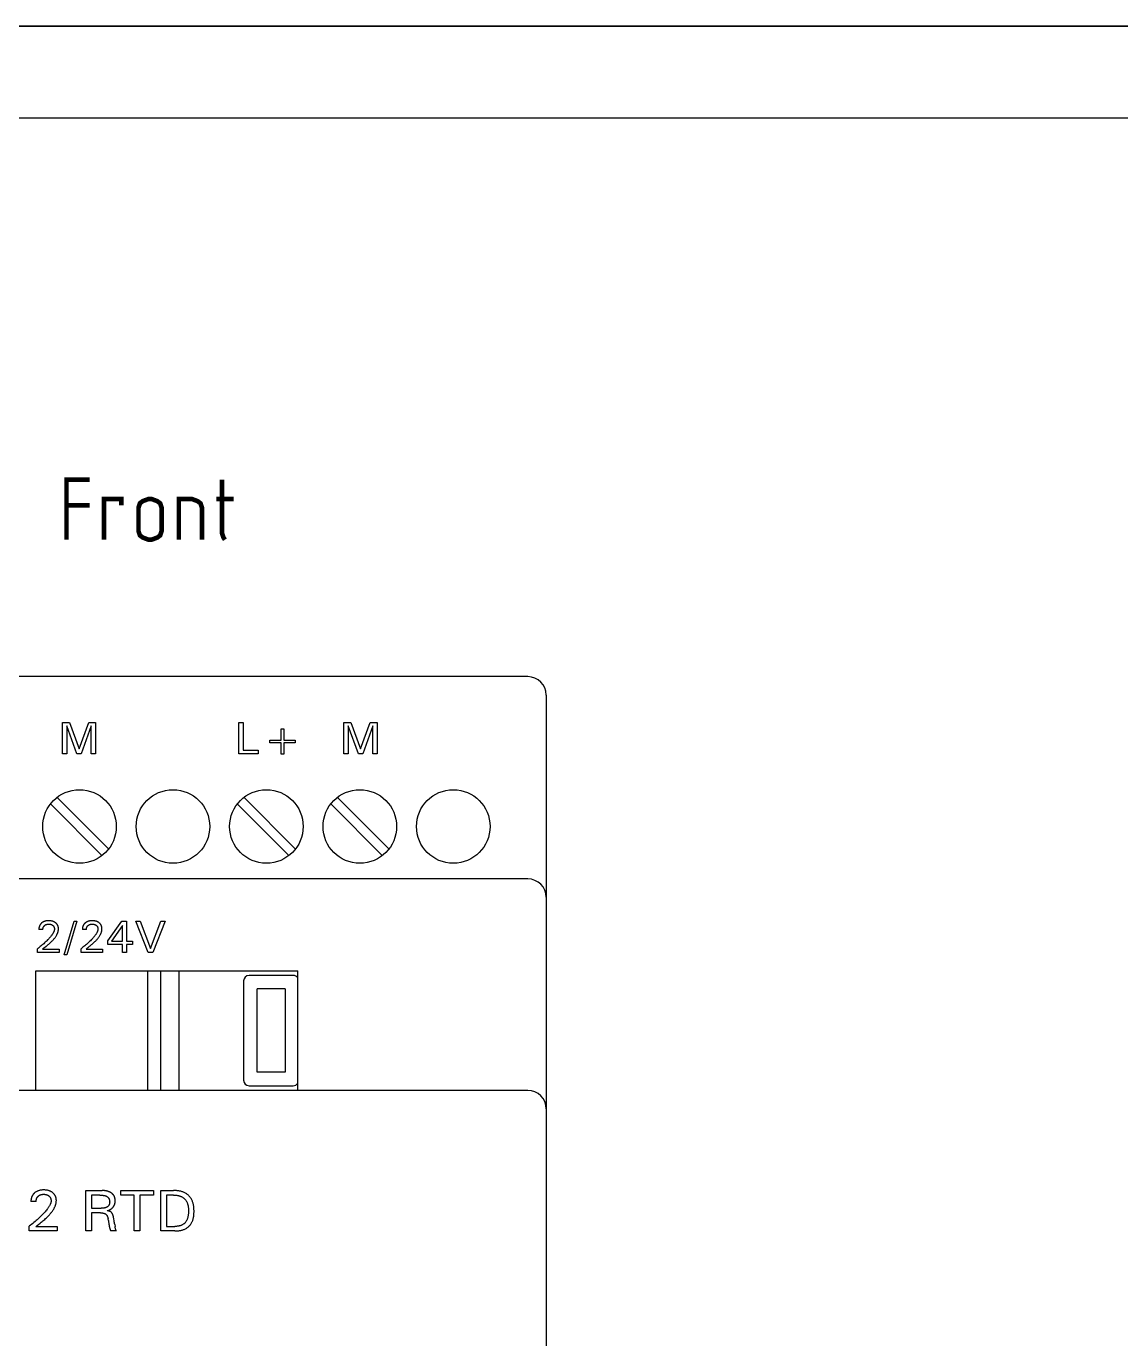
# Model space of a CAD drawing. Extents: x 0 to 420, y 0 to 297.
# Drawn here: x 150.5 to 210, y 225.6 to 297 of the extents above; entities that cross this region are included whole.
import ezdxf

# ---------------------------------------------------------------- set-up
doc = ezdxf.new("R2010")
doc.units = 0
doc.header["$LTSCALE"] = 23.1
doc.layers.get('0').update_dxf_attribs({"linetype": 'CONTINUOUS'})
for name, color, linetype in [('10000_FRONT', 7, 'CONTINUOUS'), ('10300_FRONT_GERMAN_ENGLISH', 7, 'CONTINUOUS'), ('90000_FRAME', 7, 'CONTINUOUS')]:
    doc.layers.add(name, color=color, linetype=linetype)

msp = doc.modelspace()

# ---------------------------------------------------------------- linework, layer by layer
at = {"color": 7, "linetype": 'CONTINUOUS'}
msp.add_line((0, 297), (420, 297), dxfattribs=at)
at = {"layer": '10000_FRONT', "color": 7, "linetype": 'CONTINUOUS'}
for p, q in [((177.762, 261.627), (144.262, 261.627)), ((178.762, 260.627), (178.762, 172.627)), ((152.462, 257.427), (152.462, 259.127)), ((152.462, 259.127), (152.839, 259.127)), ((152.839, 259.127), (153.373, 257.704)), ((153.373, 257.704), (153.89, 259.127)), ((153.89, 259.127), (154.267, 259.127)), ((154.267, 259.127), (154.267, 257.427)), ((162.062, 257.427), (162.062, 259.127)), ((162.062, 259.127), (162.295, 259.127)), ((162.295, 259.127), (162.295, 257.62)), ((167.762, 257.427), (167.762, 259.127)), ((167.762, 259.127), (168.139, 259.127)), ((168.139, 259.127), (168.673, 257.704)), ((168.673, 257.704), (169.19, 259.127)), ((169.19, 259.127), (169.567, 259.127)), ((169.567, 259.127), (169.567, 257.427)), ((152.695, 258.949), (152.695, 257.427)), ((153.255, 257.427), (152.695, 258.949)), ((154.034, 258.951), (153.489, 257.427)), ((154.034, 257.427), (154.034, 258.951)), ((164.356, 258.179), (164.356, 258.797)), ((164.356, 258.797), (164.501, 258.797)), ((164.501, 258.797), (164.501, 258.179)), ((167.995, 258.949), (167.995, 257.427)), ((168.555, 257.427), (167.995, 258.949)), ((169.334, 258.951), (168.789, 257.427)), ((169.334, 257.427), (169.334, 258.951)), ((163.738, 258.034), (163.738, 258.179)), ((163.738, 258.179), (164.356, 258.179)), ((164.356, 258.034), (163.738, 258.034)), ((164.356, 257.416), (164.356, 258.034)), ((164.501, 258.179), (165.119, 258.179)), ((164.501, 258.034), (164.501, 257.416)), ((165.119, 258.034), (164.501, 258.034)), ((165.119, 258.179), (165.119, 258.034)), ((152.695, 257.427), (152.462, 257.427)), ((153.489, 257.427), (153.255, 257.427)), ((154.267, 257.427), (154.034, 257.427)), ((163.097, 257.427), (162.062, 257.427)), ((162.295, 257.62), (163.097, 257.62)), ((163.097, 257.62), (163.097, 257.427)), ((164.501, 257.416), (164.356, 257.416)), ((167.995, 257.427), (167.762, 257.427)), ((168.789, 257.427), (168.555, 257.427)), ((169.567, 257.427), (169.334, 257.427)), ((154.96, 252.263), (152.175, 255.048)), ((165.12, 252.263), (162.335, 255.048)), ((170.2, 252.263), (167.415, 255.048)), ((151.825, 254.691), (154.609, 251.906)), ((161.985, 254.691), (164.769, 251.906)), ((167.065, 254.691), (169.849, 251.906)), ((177.762, 250.627), (144.262, 250.627)), ((151.181, 247.897), (151.18, 247.887)), ((151.18, 247.887), (151.18, 247.877)), ((151.18, 247.877), (151.18, 247.868)), ((151.401, 247.868), (151.18, 247.868)), ((151.182, 247.916), (151.181, 247.906)), ((151.181, 247.906), (151.181, 247.897)), ((151.183, 247.935), (151.182, 247.925)), ((151.182, 247.925), (151.182, 247.916)), ((151.184, 247.945), (151.183, 247.935)), ((151.186, 247.954), (151.184, 247.945)), ((151.187, 247.964), (151.186, 247.954)), ((151.189, 247.973), (151.187, 247.964)), ((151.191, 247.983), (151.189, 247.973)), ((151.193, 247.992), (151.191, 247.983)), ((151.195, 248.002), (151.193, 247.992)), ((151.197, 248.011), (151.195, 248.002)), ((151.2, 248.019), (151.197, 248.011)), ((151.202, 248.028), (151.2, 248.019)), ((151.205, 248.036), (151.202, 248.028)), ((151.208, 248.045), (151.205, 248.036)), ((151.21, 248.053), (151.208, 248.045)), ((151.214, 248.061), (151.21, 248.053)), ((151.217, 248.069), (151.214, 248.061)), ((151.22, 248.077), (151.217, 248.069)), ((151.224, 248.085), (151.22, 248.077)), ((151.228, 248.093), (151.224, 248.085)), ((151.231, 248.101), (151.228, 248.093)), ((151.236, 248.109), (151.231, 248.101)), ((151.24, 248.116), (151.236, 248.109)), ((151.244, 248.124), (151.24, 248.116)), ((151.249, 248.131), (151.244, 248.124)), ((151.253, 248.138), (151.249, 248.131)), ((151.258, 248.145), (151.253, 248.138)), ((151.262, 248.152), (151.258, 248.145)), ((151.267, 248.158), (151.262, 248.152)), ((151.272, 248.165), (151.267, 248.158)), ((151.277, 248.171), (151.272, 248.165)), ((151.282, 248.177), (151.277, 248.171)), ((151.288, 248.184), (151.282, 248.177)), ((151.293, 248.19), (151.288, 248.184)), ((151.299, 248.196), (151.293, 248.19)), ((151.304, 248.202), (151.299, 248.196)), ((151.31, 248.207), (151.304, 248.202)), ((151.316, 248.213), (151.31, 248.207)), ((151.322, 248.219), (151.316, 248.213)), ((151.328, 248.224), (151.322, 248.219)), ((151.334, 248.229), (151.328, 248.224)), ((151.351, 248.243), (151.334, 248.229)), ((151.368, 248.255), (151.351, 248.243)), ((151.385, 248.267), (151.368, 248.255)), ((151.403, 248.278), (151.385, 248.267)), ((151.401, 247.89), (151.402, 247.9)), ((151.401, 247.879), (151.401, 247.89)), ((151.401, 247.868), (151.401, 247.879)), ((151.402, 247.9), (151.403, 247.911)), ((151.422, 248.288), (151.403, 248.278)), ((151.403, 247.911), (151.404, 247.922)), ((151.404, 247.922), (151.406, 247.933)), ((151.406, 247.933), (151.408, 247.944)), ((151.408, 247.944), (151.41, 247.955)), ((151.41, 247.955), (151.412, 247.963)), ((151.412, 247.963), (151.415, 247.972)), ((151.415, 247.972), (151.418, 247.98)), ((151.418, 247.98), (151.42, 247.988)), ((151.42, 247.988), (151.424, 247.996)), ((151.441, 248.298), (151.422, 248.288)), ((151.424, 247.996), (151.427, 248.005)), ((151.427, 248.005), (151.431, 248.013)), ((151.431, 248.013), (151.435, 248.02)), ((151.435, 248.02), (151.439, 248.028)), ((151.439, 248.028), (151.443, 248.035)), ((151.461, 248.307), (151.441, 248.298)), ((151.443, 248.035), (151.448, 248.043)), ((151.448, 248.043), (151.453, 248.05)), ((151.453, 248.05), (151.458, 248.057)), ((151.458, 248.057), (151.463, 248.063)), ((151.482, 248.315), (151.461, 248.307)), ((151.463, 248.063), (151.469, 248.07)), ((151.469, 248.07), (151.475, 248.076)), ((151.475, 248.076), (151.481, 248.082)), ((151.481, 248.082), (151.487, 248.088)), ((151.503, 248.322), (151.482, 248.315)), ((151.487, 248.088), (151.494, 248.095)), ((151.494, 248.095), (151.501, 248.101)), ((151.501, 248.101), (151.509, 248.107)), ((151.524, 248.328), (151.503, 248.322)), ((151.509, 248.107), (151.517, 248.113)), ((151.517, 248.113), (151.525, 248.119)), ((151.546, 248.334), (151.524, 248.328)), ((151.525, 248.119), (151.533, 248.124)), ((151.533, 248.124), (151.542, 248.129)), ((151.542, 248.129), (151.55, 248.133)), ((151.567, 248.339), (151.546, 248.334)), ((151.55, 248.133), (151.559, 248.138)), ((151.559, 248.138), (151.569, 248.142)), ((151.592, 248.343), (151.567, 248.339)), ((151.569, 248.142), (151.578, 248.146)), ((151.578, 248.146), (151.587, 248.149)), ((151.587, 248.149), (151.597, 248.152)), ((151.616, 248.346), (151.592, 248.343)), ((151.597, 248.152), (151.607, 248.155)), ((151.607, 248.155), (151.616, 248.158)), ((151.64, 248.349), (151.616, 248.346)), ((151.616, 248.158), (151.626, 248.16)), ((151.626, 248.16), (151.637, 248.162)), ((151.637, 248.162), (151.648, 248.164)), ((151.665, 248.351), (151.64, 248.349)), ((151.648, 248.164), (151.659, 248.166)), ((151.659, 248.166), (151.67, 248.167)), ((151.689, 248.352), (151.665, 248.351)), ((151.67, 248.167), (151.681, 248.168)), ((151.681, 248.168), (151.692, 248.169)), ((151.714, 248.352), (151.689, 248.352)), ((151.692, 248.169), (151.703, 248.169)), ((151.703, 248.169), (151.714, 248.169)), ((151.738, 248.352), (151.714, 248.352)), ((151.714, 248.169), (151.726, 248.169)), ((151.726, 248.169), (151.739, 248.169)), ((151.762, 248.351), (151.738, 248.352)), ((151.739, 248.169), (151.751, 248.168)), ((151.751, 248.168), (151.763, 248.167)), ((151.786, 248.349), (151.762, 248.351)), ((151.763, 248.167), (151.775, 248.165)), ((151.775, 248.165), (151.787, 248.164)), ((151.81, 248.347), (151.786, 248.349)), ((151.787, 248.164), (151.8, 248.162)), ((151.8, 248.162), (151.809, 248.16)), ((151.809, 248.16), (151.819, 248.157)), ((151.833, 248.344), (151.81, 248.347)), ((151.819, 248.157), (151.828, 248.155)), ((151.828, 248.155), (151.837, 248.152)), ((151.857, 248.34), (151.833, 248.344)), ((151.837, 248.152), (151.846, 248.149)), ((151.846, 248.149), (151.856, 248.146)), ((151.856, 248.146), (151.865, 248.142)), ((151.878, 248.336), (151.857, 248.34)), ((151.865, 248.142), (151.873, 248.139)), ((151.873, 248.139), (151.882, 248.135)), ((151.899, 248.331), (151.878, 248.336)), ((151.882, 248.135), (151.89, 248.131)), ((151.89, 248.131), (151.898, 248.126)), ((151.898, 248.126), (151.906, 248.122)), ((151.92, 248.326), (151.899, 248.331)), ((151.906, 248.122), (151.913, 248.117)), ((151.913, 248.117), (151.921, 248.112)), ((151.941, 248.319), (151.92, 248.326)), ((151.921, 248.112), (151.928, 248.106)), ((151.928, 248.106), (151.936, 248.1)), ((151.936, 248.1), (151.942, 248.095)), ((151.961, 248.312), (151.941, 248.319)), ((151.942, 248.095), (151.948, 248.089)), ((151.948, 248.089), (151.954, 248.084)), ((151.954, 248.084), (151.96, 248.078)), ((151.96, 248.078), (151.966, 248.071)), ((151.981, 248.304), (151.961, 248.312)), ((151.975, 247.711), (151.963, 247.688)), ((151.966, 248.071), (151.972, 248.065)), ((151.972, 248.065), (151.977, 248.058)), ((151.986, 247.734), (151.975, 247.711)), ((151.977, 248.058), (151.982, 248.052)), ((152, 248.296), (151.981, 248.304)), ((151.982, 248.052), (151.986, 248.045)), ((151.986, 248.045), (151.991, 248.037)), ((151.993, 247.749), (151.986, 247.734)), ((151.991, 248.037), (151.995, 248.03)), ((151.999, 247.765), (151.993, 247.749)), ((151.995, 248.03), (151.999, 248.023)), ((151.999, 248.023), (152.003, 248.015)), ((152.005, 247.78), (151.999, 247.765)), ((152.018, 248.287), (152, 248.296)), ((152.003, 248.015), (152.006, 248.007)), ((152.01, 247.796), (152.005, 247.78)), ((152.006, 248.007), (152.009, 247.999)), ((152.009, 247.999), (152.012, 247.991)), ((152.015, 247.812), (152.01, 247.796)), ((152.012, 247.991), (152.015, 247.983)), ((152.015, 247.983), (152.017, 247.975)), ((152.019, 247.827), (152.015, 247.812)), ((152.017, 247.975), (152.019, 247.966)), ((152.035, 248.277), (152.018, 248.287)), ((152.019, 247.966), (152.021, 247.957)), ((152.022, 247.843), (152.019, 247.827)), ((152.021, 247.957), (152.023, 247.948)), ((152.025, 247.86), (152.022, 247.843)), ((152.023, 247.948), (152.025, 247.939)), ((152.025, 247.939), (152.026, 247.929)), ((152.026, 247.876), (152.025, 247.86)), ((152.026, 247.929), (152.026, 247.92)), ((152.026, 247.92), (152.027, 247.911)), ((152.027, 247.892), (152.026, 247.876)), ((152.027, 247.911), (152.027, 247.901)), ((152.027, 247.901), (152.027, 247.892)), ((152.053, 248.267), (152.035, 248.277)), ((152.07, 248.256), (152.053, 248.267)), ((152.086, 248.244), (152.07, 248.256)), ((152.101, 248.232), (152.086, 248.244)), ((152.115, 248.221), (152.101, 248.232)), ((152.128, 248.208), (152.115, 248.221)), ((152.141, 248.195), (152.128, 248.208)), ((152.153, 248.181), (152.141, 248.195)), ((152.165, 248.167), (152.153, 248.181)), ((152.176, 248.152), (152.165, 248.167)), ((152.186, 248.137), (152.176, 248.152)), ((152.195, 248.122), (152.186, 248.137)), ((152.203, 248.106), (152.195, 248.122)), ((152.201, 247.681), (152.209, 247.702)), ((152.211, 248.089), (152.203, 248.106)), ((152.209, 247.702), (152.216, 247.724)), ((152.218, 248.073), (152.211, 248.089)), ((152.216, 247.724), (152.223, 247.746)), ((152.224, 248.055), (152.218, 248.073)), ((152.223, 247.746), (152.229, 247.768)), ((152.23, 248.038), (152.224, 248.055)), ((152.229, 247.768), (152.234, 247.79)), ((152.235, 248.019), (152.23, 248.038)), ((152.234, 247.79), (152.239, 247.812)), ((152.239, 248), (152.235, 248.019)), ((152.242, 247.98), (152.239, 248)), ((152.239, 247.812), (152.242, 247.834)), ((152.245, 247.961), (152.242, 247.98)), ((152.242, 247.834), (152.245, 247.857)), ((152.247, 247.941), (152.245, 247.961)), ((152.245, 247.857), (152.247, 247.879)), ((152.248, 247.921), (152.247, 247.941)), ((152.247, 247.879), (152.248, 247.902)), ((152.248, 247.902), (152.248, 247.921)), ((152.565, 246.499), (153.105, 248.327)), ((153.243, 248.327), (152.702, 246.499)), ((153.105, 248.327), (153.243, 248.327)), ((153.547, 247.887), (153.546, 247.877)), ((153.546, 247.877), (153.546, 247.868)), ((153.767, 247.868), (153.546, 247.868)), ((153.548, 247.916), (153.547, 247.906)), ((153.547, 247.906), (153.547, 247.897)), ((153.547, 247.897), (153.547, 247.887)), ((153.549, 247.925), (153.548, 247.916)), ((153.55, 247.935), (153.549, 247.925)), ((153.551, 247.945), (153.55, 247.935)), ((153.552, 247.954), (153.551, 247.945)), ((153.554, 247.964), (153.552, 247.954)), ((153.555, 247.973), (153.554, 247.964)), ((153.557, 247.983), (153.555, 247.973)), ((153.559, 247.992), (153.557, 247.983)), ((153.561, 248.002), (153.559, 247.992)), ((153.564, 248.011), (153.561, 248.002)), ((153.566, 248.019), (153.564, 248.011)), ((153.568, 248.028), (153.566, 248.019)), ((153.571, 248.036), (153.568, 248.028)), ((153.574, 248.045), (153.571, 248.036)), ((153.577, 248.053), (153.574, 248.045)), ((153.58, 248.061), (153.577, 248.053)), ((153.583, 248.069), (153.58, 248.061)), ((153.587, 248.077), (153.583, 248.069)), ((153.59, 248.085), (153.587, 248.077)), ((153.594, 248.093), (153.59, 248.085)), ((153.598, 248.101), (153.594, 248.093)), ((153.602, 248.109), (153.598, 248.101)), ((153.606, 248.116), (153.602, 248.109)), ((153.61, 248.124), (153.606, 248.116)), ((153.615, 248.131), (153.61, 248.124)), ((153.619, 248.138), (153.615, 248.131)), ((153.624, 248.145), (153.619, 248.138)), ((153.629, 248.152), (153.624, 248.145)), ((153.633, 248.158), (153.629, 248.152)), ((153.638, 248.165), (153.633, 248.158)), ((153.643, 248.171), (153.638, 248.165)), ((153.649, 248.177), (153.643, 248.171)), ((153.654, 248.184), (153.649, 248.177)), ((153.659, 248.19), (153.654, 248.184)), ((153.665, 248.196), (153.659, 248.19)), ((153.671, 248.202), (153.665, 248.196)), ((153.677, 248.207), (153.671, 248.202)), ((153.682, 248.213), (153.677, 248.207)), ((153.688, 248.219), (153.682, 248.213)), ((153.694, 248.224), (153.688, 248.219)), ((153.701, 248.229), (153.694, 248.224)), ((153.717, 248.243), (153.701, 248.229)), ((153.734, 248.255), (153.717, 248.243)), ((153.752, 248.267), (153.734, 248.255)), ((153.77, 248.278), (153.752, 248.267)), ((153.767, 247.89), (153.768, 247.9)), ((153.767, 247.879), (153.767, 247.89)), ((153.767, 247.868), (153.767, 247.879)), ((153.768, 247.9), (153.769, 247.911)), ((153.769, 247.911), (153.77, 247.922)), ((153.788, 248.288), (153.77, 248.278)), ((153.77, 247.922), (153.772, 247.933)), ((153.772, 247.933), (153.774, 247.944)), ((153.774, 247.944), (153.777, 247.955)), ((153.777, 247.955), (153.779, 247.963)), ((153.779, 247.963), (153.781, 247.972)), ((153.781, 247.972), (153.784, 247.98)), ((153.784, 247.98), (153.787, 247.988)), ((153.787, 247.988), (153.79, 247.996)), ((153.807, 248.298), (153.788, 248.288)), ((153.79, 247.996), (153.793, 248.005)), ((153.793, 248.005), (153.797, 248.013)), ((153.797, 248.013), (153.801, 248.02)), ((153.801, 248.02), (153.805, 248.028)), ((153.805, 248.028), (153.81, 248.035)), ((153.827, 248.307), (153.807, 248.298)), ((153.81, 248.035), (153.814, 248.043)), ((153.814, 248.043), (153.819, 248.05)), ((153.819, 248.05), (153.824, 248.057)), ((153.824, 248.057), (153.83, 248.063)), ((153.848, 248.315), (153.827, 248.307)), ((153.83, 248.063), (153.835, 248.07)), ((153.835, 248.07), (153.841, 248.076)), ((153.841, 248.076), (153.847, 248.082)), ((153.847, 248.082), (153.853, 248.088)), ((153.869, 248.322), (153.848, 248.315)), ((153.853, 248.088), (153.86, 248.095)), ((153.86, 248.095), (153.868, 248.101)), ((153.868, 248.101), (153.875, 248.107)), ((153.89, 248.328), (153.869, 248.322)), ((153.875, 248.107), (153.883, 248.113)), ((153.883, 248.113), (153.891, 248.119)), ((153.912, 248.334), (153.89, 248.328)), ((153.891, 248.119), (153.9, 248.124)), ((153.9, 248.124), (153.908, 248.129)), ((153.908, 248.129), (153.917, 248.133)), ((153.934, 248.339), (153.912, 248.334)), ((153.917, 248.133), (153.926, 248.138)), ((153.926, 248.138), (153.935, 248.142)), ((153.958, 248.343), (153.934, 248.339)), ((153.935, 248.142), (153.944, 248.146)), ((153.944, 248.146), (153.954, 248.149)), ((153.954, 248.149), (153.963, 248.152)), ((153.982, 248.346), (153.958, 248.343)), ((153.963, 248.152), (153.973, 248.155)), ((153.973, 248.155), (153.983, 248.158)), ((154.007, 248.349), (153.982, 248.346)), ((153.983, 248.158), (153.992, 248.16)), ((153.992, 248.16), (154.003, 248.162)), ((154.003, 248.162), (154.014, 248.164)), ((154.031, 248.351), (154.007, 248.349)), ((154.014, 248.164), (154.025, 248.166)), ((154.025, 248.166), (154.036, 248.167)), ((154.056, 248.352), (154.031, 248.351)), ((154.036, 248.167), (154.047, 248.168)), ((154.047, 248.168), (154.058, 248.169)), ((154.08, 248.352), (154.056, 248.352)), ((154.058, 248.169), (154.069, 248.169)), ((154.069, 248.169), (154.08, 248.169)), ((154.104, 248.352), (154.08, 248.352)), ((154.08, 248.169), (154.093, 248.169)), ((154.093, 248.169), (154.105, 248.169)), ((154.128, 248.351), (154.104, 248.352)), ((154.105, 248.169), (154.117, 248.168)), ((154.117, 248.168), (154.129, 248.167)), ((154.152, 248.349), (154.128, 248.351)), ((154.129, 248.167), (154.142, 248.165)), ((154.142, 248.165), (154.154, 248.164)), ((154.176, 248.347), (154.152, 248.349)), ((154.154, 248.164), (154.166, 248.162)), ((154.166, 248.162), (154.175, 248.16)), ((154.175, 248.16), (154.185, 248.157)), ((154.2, 248.344), (154.176, 248.347)), ((154.185, 248.157), (154.194, 248.155)), ((154.194, 248.155), (154.203, 248.152)), ((154.223, 248.34), (154.2, 248.344)), ((154.203, 248.152), (154.213, 248.149)), ((154.213, 248.149), (154.222, 248.146)), ((154.222, 248.146), (154.231, 248.142)), ((154.244, 248.336), (154.223, 248.34)), ((154.231, 248.142), (154.24, 248.139)), ((154.24, 248.139), (154.248, 248.135)), ((154.266, 248.331), (154.244, 248.336)), ((154.248, 248.135), (154.256, 248.131)), ((154.256, 248.131), (154.264, 248.126)), ((154.264, 248.126), (154.272, 248.122)), ((154.286, 248.326), (154.266, 248.331)), ((154.272, 248.122), (154.28, 248.117)), ((154.28, 248.117), (154.287, 248.112)), ((154.307, 248.319), (154.286, 248.326)), ((154.287, 248.112), (154.295, 248.106)), ((154.295, 248.106), (154.302, 248.1)), ((154.302, 248.1), (154.308, 248.095)), ((154.327, 248.312), (154.307, 248.319)), ((154.308, 248.095), (154.315, 248.089)), ((154.315, 248.089), (154.321, 248.084)), ((154.321, 248.084), (154.327, 248.078)), ((154.347, 248.304), (154.327, 248.312)), ((154.327, 248.078), (154.332, 248.071)), ((154.341, 247.711), (154.329, 247.688)), ((154.332, 248.071), (154.338, 248.065)), ((154.338, 248.065), (154.343, 248.058)), ((154.352, 247.734), (154.341, 247.711)), ((154.343, 248.058), (154.348, 248.052)), ((154.366, 248.296), (154.347, 248.304)), ((154.348, 248.052), (154.353, 248.045)), ((154.359, 247.749), (154.352, 247.734)), ((154.353, 248.045), (154.357, 248.037)), ((154.357, 248.037), (154.361, 248.03)), ((154.365, 247.765), (154.359, 247.749)), ((154.361, 248.03), (154.365, 248.023)), ((154.365, 248.023), (154.369, 248.015)), ((154.371, 247.78), (154.365, 247.765)), ((154.384, 248.287), (154.366, 248.296)), ((154.369, 248.015), (154.372, 248.007)), ((154.376, 247.796), (154.371, 247.78)), ((154.372, 248.007), (154.375, 247.999)), ((154.375, 247.999), (154.378, 247.991)), ((154.381, 247.812), (154.376, 247.796)), ((154.378, 247.991), (154.381, 247.983)), ((154.381, 247.983), (154.383, 247.975)), ((154.385, 247.827), (154.381, 247.812)), ((154.383, 247.975), (154.386, 247.966)), ((154.402, 248.277), (154.384, 248.287)), ((154.388, 247.843), (154.385, 247.827)), ((154.386, 247.966), (154.388, 247.957)), ((154.388, 247.957), (154.389, 247.948)), ((154.391, 247.86), (154.388, 247.843)), ((154.389, 247.948), (154.391, 247.939)), ((154.391, 247.939), (154.392, 247.929)), ((154.393, 247.876), (154.391, 247.86)), ((154.392, 247.929), (154.393, 247.92)), ((154.393, 247.92), (154.393, 247.911)), ((154.393, 247.911), (154.394, 247.901)), ((154.394, 247.901), (154.393, 247.892)), ((154.393, 247.892), (154.393, 247.876)), ((154.419, 248.267), (154.402, 248.277)), ((154.436, 248.256), (154.419, 248.267)), ((154.452, 248.244), (154.436, 248.256)), ((154.467, 248.232), (154.452, 248.244)), ((154.481, 248.221), (154.467, 248.232)), ((154.494, 248.208), (154.481, 248.221)), ((154.507, 248.195), (154.494, 248.208)), ((154.52, 248.181), (154.507, 248.195)), ((154.531, 248.167), (154.52, 248.181)), ((154.542, 248.152), (154.531, 248.167)), ((154.552, 248.137), (154.542, 248.152)), ((154.561, 248.122), (154.552, 248.137)), ((154.57, 248.106), (154.561, 248.122)), ((154.567, 247.681), (154.575, 247.702)), ((154.577, 248.089), (154.57, 248.106)), ((154.575, 247.702), (154.582, 247.724)), ((154.584, 248.073), (154.577, 248.089)), ((154.582, 247.724), (154.589, 247.746)), ((154.591, 248.055), (154.584, 248.073)), ((154.589, 247.746), (154.595, 247.768)), ((154.596, 248.038), (154.591, 248.055)), ((154.595, 247.768), (154.6, 247.79)), ((154.601, 248.019), (154.596, 248.038)), ((154.6, 247.79), (154.605, 247.812)), ((154.605, 248), (154.601, 248.019)), ((154.609, 247.98), (154.605, 248)), ((154.605, 247.812), (154.609, 247.834)), ((154.611, 247.961), (154.609, 247.98)), ((154.609, 247.834), (154.611, 247.857)), ((154.613, 247.941), (154.611, 247.961)), ((154.611, 247.857), (154.613, 247.879)), ((154.614, 247.921), (154.613, 247.941)), ((154.613, 247.879), (154.614, 247.902)), ((154.614, 247.902), (154.614, 247.921)), ((154.936, 247.257), (155.685, 248.327)), ((155.726, 248.085), (155.134, 247.238)), ((155.685, 248.327), (155.954, 248.327)), ((155.726, 247.238), (155.726, 248.085)), ((155.954, 248.327), (155.954, 247.238)), ((157.121, 246.627), (156.446, 248.327)), ((156.446, 248.327), (156.698, 248.327)), ((156.698, 248.327), (157.255, 246.85)), ((157.255, 246.85), (157.804, 248.327)), ((158.056, 248.327), (157.381, 246.627)), ((157.804, 248.327), (158.056, 248.327)), ((151.352, 247.024), (151.305, 246.985)), ((151.397, 247.063), (151.352, 247.024)), ((151.443, 247.103), (151.397, 247.063)), ((151.487, 247.144), (151.443, 247.103)), ((151.53, 247.184), (151.487, 247.144)), ((151.573, 247.224), (151.53, 247.184)), ((151.572, 246.962), (151.609, 246.992)), ((151.615, 247.265), (151.573, 247.224)), ((151.609, 246.992), (151.646, 247.023)), ((151.656, 247.306), (151.615, 247.265)), ((151.646, 247.023), (151.684, 247.054)), ((151.687, 247.338), (151.656, 247.306)), ((151.684, 247.054), (151.721, 247.085)), ((151.718, 247.371), (151.687, 247.338)), ((151.748, 247.403), (151.718, 247.371)), ((151.721, 247.085), (151.758, 247.116)), ((151.777, 247.437), (151.748, 247.403)), ((151.758, 247.116), (151.794, 247.148)), ((151.806, 247.47), (151.777, 247.437)), ((151.794, 247.148), (151.83, 247.181)), ((151.835, 247.504), (151.806, 247.47)), ((151.83, 247.181), (151.865, 247.214)), ((151.862, 247.539), (151.835, 247.504)), ((151.878, 247.56), (151.862, 247.539)), ((151.865, 247.214), (151.889, 247.237)), ((151.893, 247.58), (151.878, 247.56)), ((151.889, 247.237), (151.913, 247.261)), ((151.908, 247.601), (151.893, 247.58)), ((151.923, 247.622), (151.908, 247.601)), ((151.913, 247.261), (151.936, 247.285)), ((151.937, 247.644), (151.923, 247.622)), ((151.936, 247.285), (151.958, 247.309)), ((151.95, 247.666), (151.937, 247.644)), ((151.963, 247.688), (151.95, 247.666)), ((151.958, 247.309), (151.98, 247.334)), ((151.98, 247.334), (152.002, 247.359)), ((152.002, 247.359), (152.023, 247.384)), ((152.023, 247.384), (152.043, 247.41)), ((152.043, 247.41), (152.063, 247.437)), ((152.063, 247.437), (152.082, 247.464)), ((152.082, 247.464), (152.101, 247.491)), ((152.101, 247.491), (152.119, 247.519)), ((152.119, 247.519), (152.136, 247.548)), ((152.136, 247.548), (152.152, 247.577)), ((152.152, 247.577), (152.163, 247.597)), ((152.163, 247.597), (152.173, 247.618)), ((152.173, 247.618), (152.183, 247.639)), ((152.183, 247.639), (152.192, 247.66)), ((152.192, 247.66), (152.201, 247.681)), ((153.718, 247.024), (153.672, 246.985)), ((153.764, 247.063), (153.718, 247.024)), ((153.809, 247.103), (153.764, 247.063)), ((153.854, 247.144), (153.809, 247.103)), ((153.897, 247.184), (153.854, 247.144)), ((153.939, 247.224), (153.897, 247.184)), ((153.938, 246.962), (153.975, 246.992)), ((153.981, 247.265), (153.939, 247.224)), ((153.975, 246.992), (154.013, 247.023)), ((154.022, 247.306), (153.981, 247.265)), ((154.013, 247.023), (154.05, 247.054)), ((154.053, 247.338), (154.022, 247.306)), ((154.05, 247.054), (154.087, 247.085)), ((154.084, 247.371), (154.053, 247.338)), ((154.114, 247.403), (154.084, 247.371)), ((154.087, 247.085), (154.124, 247.116)), ((154.144, 247.437), (154.114, 247.403)), ((154.124, 247.116), (154.16, 247.148)), ((154.172, 247.47), (154.144, 247.437)), ((154.16, 247.148), (154.196, 247.181)), ((154.201, 247.504), (154.172, 247.47)), ((154.196, 247.181), (154.232, 247.214)), ((154.229, 247.539), (154.201, 247.504)), ((154.244, 247.56), (154.229, 247.539)), ((154.232, 247.214), (154.255, 247.237)), ((154.259, 247.58), (154.244, 247.56)), ((154.255, 247.237), (154.279, 247.261)), ((154.274, 247.601), (154.259, 247.58)), ((154.289, 247.622), (154.274, 247.601)), ((154.279, 247.261), (154.302, 247.285)), ((154.303, 247.644), (154.289, 247.622)), ((154.302, 247.285), (154.324, 247.309)), ((154.316, 247.666), (154.303, 247.644)), ((154.329, 247.688), (154.316, 247.666)), ((154.324, 247.309), (154.347, 247.334)), ((154.347, 247.334), (154.368, 247.359)), ((154.368, 247.359), (154.389, 247.384)), ((154.389, 247.384), (154.41, 247.41)), ((154.41, 247.41), (154.43, 247.437)), ((154.43, 247.437), (154.449, 247.464)), ((154.449, 247.464), (154.467, 247.491)), ((154.467, 247.491), (154.485, 247.519)), ((154.485, 247.519), (154.502, 247.548)), ((154.502, 247.548), (154.518, 247.577)), ((154.518, 247.577), (154.529, 247.597)), ((154.529, 247.597), (154.539, 247.618)), ((154.539, 247.618), (154.549, 247.639)), ((154.549, 247.639), (154.558, 247.66)), ((154.558, 247.66), (154.567, 247.681)), ((154.936, 247.052), (154.936, 247.257)), ((155.726, 247.052), (154.936, 247.052)), ((155.134, 247.238), (155.726, 247.238)), ((155.726, 246.627), (155.726, 247.052)), ((155.954, 247.238), (156.275, 247.238)), ((155.954, 247.052), (155.954, 246.627)), ((156.275, 247.052), (155.954, 247.052)), ((156.275, 247.238), (156.275, 247.052)), ((151.16, 246.868), (151.11, 246.831)), ((151.11, 246.627), (151.11, 246.831)), ((152.283, 246.627), (151.11, 246.627)), ((151.209, 246.907), (151.16, 246.868)), ((151.257, 246.946), (151.209, 246.907)), ((151.305, 246.985), (151.257, 246.946)), ((151.387, 246.813), (151.423, 246.842)), ((151.387, 246.813), (152.283, 246.813)), ((151.423, 246.842), (151.46, 246.872)), ((151.46, 246.872), (151.497, 246.902)), ((151.497, 246.902), (151.572, 246.962)), ((152.283, 246.813), (152.283, 246.627)), ((152.702, 246.499), (152.565, 246.499)), ((153.526, 246.868), (153.477, 246.831)), ((153.477, 246.627), (153.477, 246.831)), ((154.649, 246.627), (153.477, 246.627)), ((153.575, 246.907), (153.526, 246.868)), ((153.624, 246.946), (153.575, 246.907)), ((153.672, 246.985), (153.624, 246.946)), ((153.754, 246.813), (153.79, 246.842)), ((153.754, 246.813), (154.649, 246.813)), ((153.79, 246.842), (153.826, 246.872)), ((153.826, 246.872), (153.863, 246.902)), ((153.863, 246.902), (153.938, 246.962)), ((154.649, 246.813), (154.649, 246.627)), ((155.954, 246.627), (155.726, 246.627)), ((157.381, 246.627), (157.121, 246.627)), ((151.012, 239.127), (151.012, 245.627)), ((151.012, 245.627), (165.262, 245.627)), ((157.112, 239.127), (157.112, 245.627)), ((157.812, 239.127), (157.812, 245.627)), ((158.812, 239.127), (158.812, 245.627)), ((165.262, 239.127), (165.262, 245.627)), ((162.312, 245.077), (162.312, 239.677)), ((165.012, 245.377), (162.612, 245.377)), ((163.049, 240.114), (163.049, 244.64)), ((164.575, 244.64), (163.049, 244.64)), ((164.575, 244.64), (164.575, 240.114)), ((164.575, 240.114), (163.049, 240.114)), ((162.612, 239.377), (165.012, 239.377)), ((177.762, 239.127), (144.262, 239.127)), ((150.845, 233.433), (150.839, 233.424)), ((150.851, 233.441), (150.845, 233.433)), ((150.857, 233.45), (150.851, 233.441)), ((150.863, 233.459), (150.857, 233.45)), ((150.869, 233.467), (150.863, 233.459)), ((150.876, 233.475), (150.869, 233.467)), ((150.883, 233.483), (150.876, 233.475)), ((150.89, 233.491), (150.883, 233.483)), ((150.897, 233.499), (150.89, 233.491)), ((150.904, 233.507), (150.897, 233.499)), ((150.911, 233.515), (150.904, 233.507)), ((150.919, 233.522), (150.911, 233.515)), ((150.926, 233.53), (150.919, 233.522)), ((150.934, 233.537), (150.926, 233.53)), ((150.942, 233.544), (150.934, 233.537)), ((150.95, 233.551), (150.942, 233.544)), ((150.971, 233.568), (150.95, 233.551)), ((150.993, 233.584), (150.971, 233.568)), ((151.016, 233.599), (150.993, 233.584)), ((151.039, 233.614), (151.016, 233.599)), ((151.063, 233.627), (151.039, 233.614)), ((151.088, 233.639), (151.063, 233.627)), ((151.114, 233.651), (151.088, 233.639)), ((151.141, 233.661), (151.114, 233.651)), ((151.168, 233.67), (151.141, 233.661)), ((151.196, 233.679), (151.168, 233.67)), ((151.223, 233.686), (151.196, 233.679)), ((151.218, 233.42), (151.229, 233.426)), ((151.251, 233.692), (151.223, 233.686)), ((151.229, 233.426), (151.241, 233.432)), ((151.241, 233.432), (151.253, 233.437)), ((151.283, 233.698), (151.251, 233.692)), ((151.253, 233.437), (151.265, 233.442)), ((151.265, 233.442), (151.277, 233.447)), ((151.277, 233.447), (151.29, 233.451)), ((151.314, 233.702), (151.283, 233.698)), ((151.29, 233.451), (151.302, 233.455)), ((151.302, 233.455), (151.315, 233.458)), ((151.346, 233.706), (151.314, 233.702)), ((151.315, 233.458), (151.327, 233.461)), ((151.327, 233.461), (151.341, 233.464)), ((151.341, 233.464), (151.356, 233.466)), ((151.378, 233.708), (151.346, 233.706)), ((151.356, 233.466), (151.37, 233.468)), ((151.37, 233.468), (151.384, 233.47)), ((151.409, 233.709), (151.378, 233.708)), ((151.384, 233.47), (151.398, 233.471)), ((151.398, 233.471), (151.412, 233.472)), ((151.441, 233.71), (151.409, 233.709)), ((151.412, 233.472), (151.427, 233.473)), ((151.427, 233.473), (151.441, 233.473)), ((151.472, 233.709), (151.441, 233.71)), ((151.441, 233.473), (151.457, 233.473)), ((151.457, 233.473), (151.473, 233.472)), ((151.503, 233.708), (151.472, 233.709)), ((151.473, 233.472), (151.489, 233.471)), ((151.489, 233.471), (151.505, 233.47)), ((151.534, 233.706), (151.503, 233.708)), ((151.505, 233.47), (151.521, 233.468)), ((151.521, 233.468), (151.536, 233.466)), ((151.565, 233.703), (151.534, 233.706)), ((151.536, 233.466), (151.552, 233.463)), ((151.552, 233.463), (151.564, 233.46)), ((151.564, 233.46), (151.577, 233.457)), ((151.596, 233.699), (151.565, 233.703)), ((151.577, 233.457), (151.589, 233.454)), ((151.589, 233.454), (151.601, 233.451)), ((151.626, 233.694), (151.596, 233.699)), ((151.601, 233.451), (151.613, 233.447)), ((151.613, 233.447), (151.624, 233.443)), ((151.624, 233.443), (151.636, 233.438)), ((151.654, 233.689), (151.626, 233.694)), ((151.636, 233.438), (151.648, 233.433)), ((151.648, 233.433), (151.658, 233.428)), ((151.681, 233.682), (151.654, 233.689)), ((151.658, 233.428), (151.669, 233.423)), ((151.708, 233.675), (151.681, 233.682)), ((151.735, 233.667), (151.708, 233.675)), ((151.761, 233.658), (151.735, 233.667)), ((151.787, 233.647), (151.761, 233.658)), ((151.811, 233.637), (151.787, 233.647)), ((151.834, 233.625), (151.811, 233.637)), ((151.857, 233.613), (151.834, 233.625)), ((151.88, 233.599), (151.857, 233.613)), ((151.902, 233.585), (151.88, 233.599)), ((151.923, 233.569), (151.902, 233.585)), ((151.942, 233.555), (151.923, 233.569)), ((151.96, 233.539), (151.942, 233.555)), ((151.977, 233.523), (151.96, 233.539)), ((151.994, 233.506), (151.977, 233.523)), ((152.01, 233.488), (151.994, 233.506)), ((152.025, 233.47), (152.01, 233.488)), ((152.039, 233.451), (152.025, 233.47)), ((152.052, 233.431), (152.039, 233.451)), ((152.064, 233.411), (152.052, 233.431)), ((153.742, 231.477), (153.742, 233.677)), ((153.742, 233.677), (154.619, 233.677)), ((154.043, 233.428), (154.043, 232.712)), ((154.488, 233.428), (154.043, 233.428)), ((155.634, 233.428), (155.634, 233.677)), ((155.634, 233.677), (157.41, 233.677)), ((156.371, 233.428), (155.634, 233.428)), ((156.371, 231.477), (156.371, 233.428)), ((156.672, 233.428), (156.672, 231.477)), ((157.41, 233.428), (156.672, 233.428)), ((157.41, 233.677), (157.41, 233.428)), ((157.813, 231.477), (157.813, 233.677)), ((157.813, 233.677), (158.51, 233.677)), ((158.114, 233.428), (158.114, 231.726)), ((158.51, 233.428), (158.114, 233.428)), ((150.751, 233.108), (150.75, 233.095)), ((150.75, 233.095), (150.75, 233.083)), ((151.036, 233.083), (150.75, 233.083)), ((150.752, 233.145), (150.751, 233.132)), ((150.751, 233.132), (150.751, 233.12)), ((150.751, 233.12), (150.751, 233.108)), ((150.753, 233.157), (150.752, 233.145)), ((150.755, 233.17), (150.753, 233.157)), ((150.756, 233.182), (150.755, 233.17)), ((150.758, 233.194), (150.756, 233.182)), ((150.76, 233.207), (150.758, 233.194)), ((150.762, 233.219), (150.76, 233.207)), ((150.764, 233.231), (150.762, 233.219)), ((150.767, 233.244), (150.764, 233.231)), ((150.77, 233.256), (150.767, 233.244)), ((150.773, 233.268), (150.77, 233.256)), ((150.776, 233.279), (150.773, 233.268)), ((150.779, 233.29), (150.776, 233.279)), ((150.782, 233.301), (150.779, 233.29)), ((150.786, 233.311), (150.782, 233.301)), ((150.79, 233.322), (150.786, 233.311)), ((150.794, 233.333), (150.79, 233.322)), ((150.798, 233.343), (150.794, 233.333)), ((150.802, 233.354), (150.798, 233.343)), ((150.807, 233.364), (150.802, 233.354)), ((150.812, 233.374), (150.807, 233.364)), ((150.817, 233.385), (150.812, 233.374)), ((150.822, 233.395), (150.817, 233.385)), ((150.828, 233.404), (150.822, 233.395)), ((150.833, 233.414), (150.828, 233.404)), ((150.839, 233.424), (150.833, 233.414)), ((151.036, 233.111), (151.037, 233.125)), ((151.036, 233.097), (151.036, 233.111)), ((151.036, 233.083), (151.036, 233.097)), ((151.037, 233.125), (151.038, 233.139)), ((151.038, 233.139), (151.04, 233.153)), ((151.04, 233.153), (151.042, 233.167)), ((151.042, 233.167), (151.045, 233.181)), ((151.045, 233.181), (151.048, 233.195)), ((151.048, 233.195), (151.051, 233.206)), ((151.051, 233.206), (151.054, 233.217)), ((151.054, 233.217), (151.058, 233.228)), ((151.058, 233.228), (151.061, 233.239)), ((151.061, 233.239), (151.065, 233.249)), ((151.065, 233.249), (151.07, 233.26)), ((151.07, 233.26), (151.075, 233.27)), ((151.075, 233.27), (151.08, 233.28)), ((151.08, 233.28), (151.085, 233.29)), ((151.085, 233.29), (151.091, 233.3)), ((151.091, 233.3), (151.097, 233.309)), ((151.097, 233.309), (151.103, 233.318)), ((151.103, 233.318), (151.11, 233.327)), ((151.11, 233.327), (151.117, 233.336)), ((151.117, 233.336), (151.124, 233.344)), ((151.124, 233.344), (151.132, 233.352)), ((151.132, 233.352), (151.139, 233.361)), ((151.139, 233.361), (151.147, 233.368)), ((151.147, 233.368), (151.157, 233.377)), ((151.157, 233.377), (151.166, 233.385)), ((151.166, 233.385), (151.176, 233.393)), ((151.176, 233.393), (151.186, 233.4)), ((151.186, 233.4), (151.197, 233.407)), ((151.197, 233.407), (151.207, 233.414)), ((151.207, 233.414), (151.218, 233.42)), ((151.673, 232.711), (151.653, 232.684)), ((151.669, 233.423), (151.679, 233.417)), ((151.693, 232.738), (151.673, 232.711)), ((151.679, 233.417), (151.689, 233.411)), ((151.689, 233.411), (151.699, 233.405)), ((151.711, 232.765), (151.693, 232.738)), ((151.699, 233.405), (151.709, 233.398)), ((151.709, 233.398), (151.719, 233.391)), ((151.729, 232.793), (151.711, 232.765)), ((151.719, 233.391), (151.728, 233.384)), ((151.728, 233.384), (151.736, 233.377)), ((151.747, 232.821), (151.729, 232.793)), ((151.736, 233.377), (151.745, 233.37)), ((151.745, 233.37), (151.752, 233.362)), ((151.763, 232.85), (151.747, 232.821)), ((151.752, 233.362), (151.76, 233.354)), ((151.76, 233.354), (151.767, 233.346)), ((151.779, 232.88), (151.763, 232.85)), ((151.767, 233.346), (151.775, 233.338)), ((151.775, 233.338), (151.781, 233.329)), ((151.793, 232.91), (151.779, 232.88)), ((151.781, 233.329), (151.788, 233.321)), ((151.788, 233.321), (151.794, 233.312)), ((151.802, 232.93), (151.793, 232.91)), ((151.794, 233.312), (151.8, 233.302)), ((151.8, 233.302), (151.805, 233.293)), ((151.81, 232.949), (151.802, 232.93)), ((151.805, 233.293), (151.81, 233.283)), ((151.81, 233.283), (151.815, 233.273)), ((151.817, 232.969), (151.81, 232.949)), ((151.815, 233.273), (151.819, 233.263)), ((151.824, 232.99), (151.817, 232.969)), ((151.819, 233.263), (151.823, 233.253)), ((151.823, 233.253), (151.827, 233.243)), ((151.83, 233.01), (151.824, 232.99)), ((151.827, 233.243), (151.83, 233.232)), ((151.83, 233.232), (151.833, 233.222)), ((151.835, 233.031), (151.83, 233.01)), ((151.833, 233.222), (151.836, 233.21)), ((151.84, 233.051), (151.835, 233.031)), ((151.836, 233.21), (151.839, 233.198)), ((151.839, 233.198), (151.841, 233.186)), ((151.843, 233.072), (151.84, 233.051)), ((151.841, 233.186), (151.843, 233.174)), ((151.843, 233.174), (151.845, 233.162)), ((151.845, 233.093), (151.843, 233.072)), ((151.845, 233.162), (151.846, 233.15)), ((151.847, 233.114), (151.845, 233.093)), ((151.846, 233.15), (151.846, 233.138)), ((151.846, 233.138), (151.847, 233.126)), ((151.847, 233.126), (151.847, 233.114)), ((152.008, 232.707), (152.022, 232.733)), ((152.022, 232.733), (152.035, 232.759)), ((152.035, 232.759), (152.048, 232.786)), ((152.048, 232.786), (152.06, 232.813)), ((152.06, 232.813), (152.071, 232.841)), ((152.075, 233.391), (152.064, 233.411)), ((152.071, 232.841), (152.081, 232.869)), ((152.085, 233.369), (152.075, 233.391)), ((152.081, 232.869), (152.091, 232.897)), ((152.094, 233.348), (152.085, 233.369)), ((152.091, 232.897), (152.1, 232.925)), ((152.102, 233.326), (152.094, 233.348)), ((152.1, 232.925), (152.108, 232.953)), ((152.109, 233.303), (152.102, 233.326)), ((152.108, 232.953), (152.114, 232.982)), ((152.115, 233.279), (152.109, 233.303)), ((152.114, 232.982), (152.12, 233.01)), ((152.121, 233.254), (152.115, 233.279)), ((152.12, 233.01), (152.125, 233.039)), ((152.125, 233.228), (152.121, 233.254)), ((152.128, 233.203), (152.125, 233.228)), ((152.125, 233.039), (152.128, 233.068)), ((152.131, 233.178), (152.128, 233.203)), ((152.128, 233.068), (152.131, 233.097)), ((152.132, 233.152), (152.131, 233.178)), ((152.131, 233.097), (152.132, 233.127)), ((152.132, 233.127), (152.132, 233.152)), ((154.043, 232.712), (154.567, 232.712)), ((151.031, 232.042), (150.972, 231.991)), ((151.09, 232.093), (151.031, 232.042)), ((151.148, 232.146), (151.09, 232.093)), ((151.203, 232.197), (151.148, 232.146)), ((151.258, 232.25), (151.203, 232.197)), ((151.313, 232.303), (151.258, 232.25)), ((151.366, 232.356), (151.313, 232.303)), ((151.354, 231.989), (151.402, 232.029)), ((151.406, 232.398), (151.366, 232.356)), ((151.402, 232.029), (151.45, 232.069)), ((151.446, 232.439), (151.406, 232.398)), ((151.485, 232.482), (151.446, 232.439)), ((151.45, 232.069), (151.498, 232.11)), ((151.523, 232.525), (151.485, 232.482)), ((151.498, 232.11), (151.545, 232.152)), ((151.561, 232.568), (151.523, 232.525)), ((151.545, 232.152), (151.591, 232.194)), ((151.597, 232.612), (151.561, 232.568)), ((151.591, 232.194), (151.637, 232.237)), ((151.633, 232.657), (151.597, 232.612)), ((151.653, 232.684), (151.633, 232.657)), ((151.637, 232.237), (151.668, 232.267)), ((151.668, 232.267), (151.698, 232.297)), ((151.698, 232.297), (151.728, 232.328)), ((151.728, 232.328), (151.757, 232.36)), ((151.757, 232.36), (151.786, 232.392)), ((151.786, 232.392), (151.814, 232.424)), ((151.814, 232.424), (151.841, 232.457)), ((151.841, 232.457), (151.868, 232.491)), ((151.868, 232.491), (151.893, 232.525)), ((151.893, 232.525), (151.918, 232.56)), ((151.918, 232.56), (151.942, 232.596)), ((151.942, 232.596), (151.965, 232.632)), ((151.965, 232.632), (151.987, 232.669)), ((151.987, 232.669), (152.008, 232.707)), ((154.043, 232.462), (154.043, 231.477)), ((154.539, 232.462), (154.043, 232.462)), ((154.96, 232.04), (154.946, 232.132)), ((150.724, 231.789), (150.66, 231.74)), ((150.66, 231.477), (150.66, 231.74)), ((152.177, 231.477), (150.66, 231.477)), ((150.787, 231.839), (150.724, 231.789)), ((150.85, 231.889), (150.787, 231.839)), ((150.912, 231.941), (150.85, 231.889)), ((150.972, 231.991), (150.912, 231.941)), ((151.019, 231.717), (151.065, 231.756)), ((151.019, 231.717), (152.177, 231.717)), ((151.065, 231.756), (151.112, 231.795)), ((151.112, 231.795), (151.16, 231.833)), ((151.16, 231.833), (151.257, 231.911)), ((151.257, 231.911), (151.305, 231.95)), ((151.305, 231.95), (151.354, 231.989)), ((152.177, 231.717), (152.177, 231.477)), ((154.043, 231.477), (153.742, 231.477)), ((155.395, 231.479), (155.076, 231.479)), ((155.305, 231.826), (155.322, 231.73)), ((155.349, 231.606), (155.345, 231.619)), ((156.672, 231.477), (156.371, 231.477)), ((158.57, 231.477), (157.813, 231.477)), ((158.114, 231.726), (158.571, 231.726))]:
    msp.add_line(p, q, dxfattribs=at)
for points in [[(154.488, 233.428), (154.513, 233.427), (154.539, 233.427), (154.564, 233.426), (154.59, 233.425), (154.615, 233.423), (154.641, 233.42), (154.662, 233.418), (154.683, 233.415), (154.704, 233.412), (154.724, 233.408), (154.745, 233.404), (154.766, 233.399), (154.78, 233.395), (154.794, 233.391), (154.808, 233.387), (154.822, 233.382), (154.835, 233.376), (154.849, 233.37), (154.862, 233.364), (154.874, 233.357), (154.885, 233.35), (154.897, 233.343), (154.908, 233.335), (154.918, 233.327), (154.928, 233.318), (154.938, 233.309), (154.948, 233.299), (154.956, 233.289), (154.965, 233.279), (154.972, 233.268), (154.98, 233.257), (154.986, 233.246), (154.993, 233.234), (154.999, 233.222), (155.004, 233.21), (155.009, 233.198), (155.013, 233.185), (155.017, 233.171), (155.021, 233.157), (155.024, 233.142), (155.027, 233.127), (155.029, 233.112), (155.03, 233.097), (155.031, 233.082), (155.032, 233.067), (155.032, 233.052), (155.032, 233.039), (155.031, 233.027), (155.03, 233.014), (155.029, 233.002), (155.027, 232.989), (155.025, 232.977), (155.022, 232.965), (155.02, 232.952), (155.016, 232.94), (155.013, 232.929), (155.008, 232.917), (155.004, 232.906), (154.999, 232.894), (154.993, 232.884), (154.987, 232.873), (154.98, 232.863), (154.973, 232.853), (154.965, 232.843), (154.956, 232.833), (154.947, 232.824), (154.938, 232.815), (154.928, 232.807), (154.917, 232.799), (154.907, 232.792), (154.896, 232.785), (154.885, 232.778), (154.873, 232.771), (154.861, 232.765), (154.85, 232.76), (154.838, 232.754), (154.825, 232.75), (154.809, 232.744), (154.792, 232.738), (154.775, 232.733), (154.758, 232.729), (154.741, 232.726), (154.724, 232.723), (154.707, 232.72), (154.689, 232.718), (154.672, 232.716), (154.654, 232.715), (154.637, 232.713), (154.62, 232.713), (154.602, 232.712), (154.585, 232.712), (154.567, 232.712)], [(154.898, 232.578), (154.919, 232.584), (154.94, 232.591), (154.962, 232.599), (154.982, 232.608), (155.002, 232.616), (155.021, 232.625), (155.04, 232.635), (155.059, 232.645), (155.077, 232.655), (155.095, 232.666), (155.112, 232.678), (155.129, 232.69), (155.145, 232.702), (155.16, 232.715), (155.175, 232.729), (155.19, 232.743), (155.204, 232.758), (155.217, 232.773), (155.23, 232.789), (155.242, 232.805), (155.253, 232.821), (155.263, 232.838), (155.273, 232.855), (155.282, 232.873), (155.29, 232.89), (155.298, 232.909), (155.304, 232.927), (155.31, 232.946), (155.316, 232.966), (155.32, 232.987), (155.324, 233.007), (155.327, 233.028), (155.33, 233.049), (155.331, 233.07), (155.332, 233.091), (155.333, 233.113), (155.333, 233.135), (155.332, 233.158), (155.33, 233.18), (155.327, 233.202), (155.324, 233.225), (155.32, 233.247), (155.314, 233.268), (155.308, 233.29), (155.302, 233.31), (155.295, 233.329), (155.287, 233.348), (155.278, 233.366), (155.268, 233.385), (155.258, 233.402), (155.246, 233.419), (155.234, 233.436), (155.221, 233.453), (155.208, 233.469), (155.193, 233.484), (155.178, 233.498), (155.162, 233.512), (155.146, 233.526), (155.129, 233.539), (155.111, 233.551), (155.093, 233.563), (155.074, 233.574), (155.054, 233.585), (155.034, 233.595), (155.014, 233.604), (154.994, 233.613), (154.973, 233.621), (154.95, 233.629), (154.927, 233.636), (154.904, 233.643), (154.88, 233.649), (154.856, 233.654), (154.833, 233.659), (154.809, 233.663), (154.777, 233.667), (154.746, 233.671), (154.714, 233.674), (154.682, 233.676), (154.65, 233.677), (154.619, 233.677)], [(158.57, 231.477), (158.607, 231.477), (158.644, 231.478), (158.682, 231.48), (158.719, 231.482), (158.757, 231.485), (158.795, 231.49), (158.832, 231.495), (158.869, 231.501), (158.906, 231.508), (158.943, 231.517), (158.979, 231.526), (159.015, 231.537), (159.05, 231.55), (159.084, 231.563), (159.118, 231.579), (159.152, 231.596), (159.185, 231.615), (159.218, 231.636), (159.25, 231.658), (159.281, 231.682), (159.311, 231.707), (159.339, 231.734), (159.366, 231.762), (159.393, 231.791), (159.417, 231.821), (159.44, 231.853), (159.462, 231.885), (159.482, 231.918), (159.501, 231.952), (159.518, 231.986), (159.533, 232.02), (159.546, 232.055), (159.558, 232.091), (159.569, 232.127), (159.579, 232.164), (159.587, 232.201), (159.594, 232.238), (159.6, 232.276), (159.605, 232.314), (159.609, 232.352), (159.612, 232.39), (159.615, 232.429), (159.616, 232.467), (159.617, 232.506), (159.617, 232.545), (159.617, 232.586), (159.616, 232.627), (159.615, 232.668), (159.612, 232.709), (159.609, 232.75), (159.605, 232.79), (159.6, 232.831), (159.593, 232.87), (159.586, 232.91), (159.577, 232.949), (159.567, 232.988), (159.555, 233.026), (159.543, 233.064), (159.528, 233.101), (159.512, 233.138), (159.494, 233.174), (159.476, 233.207), (159.457, 233.24), (159.435, 233.271), (159.413, 233.302), (159.389, 233.333), (159.364, 233.362), (159.338, 233.39), (159.311, 233.417), (159.282, 233.442), (159.253, 233.467), (159.222, 233.49), (159.191, 233.512), (159.159, 233.532), (159.125, 233.551), (159.09, 233.569), (159.054, 233.585), (159.018, 233.6), (158.98, 233.613), (158.943, 233.625), (158.904, 233.635), (158.866, 233.644), (158.827, 233.652), (158.788, 233.658), (158.748, 233.664), (158.708, 233.668), (158.669, 233.671), (158.629, 233.674), (158.589, 233.676), (158.55, 233.677), (158.51, 233.677)], [(158.51, 233.428), (158.539, 233.427), (158.568, 233.427), (158.597, 233.425), (158.626, 233.423), (158.655, 233.421), (158.684, 233.417), (158.712, 233.413), (158.741, 233.408), (158.769, 233.403), (158.798, 233.396), (158.825, 233.388), (158.853, 233.38), (158.88, 233.37), (158.907, 233.359), (158.933, 233.347), (158.958, 233.334), (158.982, 233.32), (159.006, 233.305), (159.029, 233.289), (159.051, 233.272), (159.073, 233.253), (159.093, 233.234), (159.113, 233.214), (159.132, 233.193), (159.151, 233.172), (159.168, 233.149), (159.184, 233.126), (159.2, 233.103), (159.214, 233.079), (159.227, 233.054), (159.24, 233.027), (159.252, 233), (159.262, 232.972), (159.271, 232.944), (159.28, 232.915), (159.287, 232.886), (159.293, 232.857), (159.299, 232.827), (159.303, 232.798), (159.307, 232.768), (159.31, 232.738), (159.313, 232.708), (159.314, 232.677), (159.316, 232.647), (159.316, 232.617), (159.317, 232.587), (159.316, 232.544), (159.315, 232.501), (159.313, 232.458), (159.309, 232.415), (159.305, 232.373), (159.299, 232.33), (159.294, 232.3), (159.288, 232.27), (159.282, 232.24), (159.275, 232.21), (159.266, 232.18), (159.257, 232.151), (159.247, 232.121), (159.237, 232.097), (159.226, 232.073), (159.215, 232.049), (159.202, 232.026), (159.189, 232.003), (159.175, 231.982), (159.159, 231.96), (159.144, 231.941), (159.127, 231.923), (159.11, 231.906), (159.093, 231.889), (159.074, 231.873), (159.055, 231.858), (159.035, 231.844), (159.014, 231.83), (158.991, 231.817), (158.968, 231.805), (158.944, 231.794), (158.919, 231.784), (158.894, 231.774), (158.869, 231.766), (158.844, 231.759), (158.818, 231.752), (158.788, 231.746), (158.757, 231.74), (158.726, 231.736), (158.695, 231.732), (158.664, 231.73), (158.633, 231.728), (158.602, 231.727), (158.571, 231.726)], [(154.539, 232.462), (154.554, 232.462), (154.568, 232.462), (154.583, 232.461), (154.597, 232.461), (154.612, 232.46), (154.626, 232.458), (154.641, 232.457), (154.655, 232.455), (154.667, 232.453), (154.679, 232.451), (154.691, 232.448), (154.703, 232.445), (154.715, 232.442), (154.726, 232.439), (154.738, 232.435), (154.749, 232.431), (154.758, 232.428), (154.766, 232.424), (154.775, 232.421), (154.783, 232.416), (154.791, 232.412), (154.799, 232.408), (154.807, 232.403), (154.814, 232.398), (154.821, 232.392), (154.829, 232.386), (154.836, 232.38), (154.843, 232.374), (154.849, 232.367), (154.855, 232.36), (154.862, 232.353), (154.867, 232.345), (154.873, 232.338), (154.878, 232.33), (154.884, 232.321), (154.889, 232.312), (154.895, 232.302), (154.899, 232.293), (154.904, 232.283), (154.908, 232.273), (154.912, 232.263), (154.916, 232.253), (154.92, 232.243), (154.924, 232.23), (154.928, 232.216), (154.932, 232.202), (154.935, 232.188), (154.939, 232.174), (154.941, 232.16), (154.944, 232.146), (154.946, 232.132)], [(155.27, 232.039), (155.258, 232.122), (155.252, 232.163), (155.248, 232.185), (155.245, 232.206), (155.241, 232.228), (155.236, 232.249), (155.232, 232.271), (155.226, 232.292), (155.221, 232.313), (155.216, 232.327), (155.212, 232.342), (155.206, 232.356), (155.201, 232.371), (155.195, 232.385), (155.189, 232.399), (155.182, 232.412), (155.175, 232.426), (155.169, 232.435), (155.164, 232.444), (155.158, 232.453), (155.151, 232.462), (155.145, 232.471), (155.138, 232.479), (155.13, 232.487), (155.123, 232.494), (155.115, 232.501), (155.106, 232.508), (155.097, 232.515), (155.088, 232.521), (155.079, 232.526), (155.069, 232.531), (155.059, 232.536), (155.048, 232.541), (155.036, 232.546), (155.024, 232.551), (155.012, 232.555), (154.999, 232.558), (154.987, 232.562), (154.969, 232.566), (154.952, 232.569), (154.934, 232.573), (154.916, 232.575), (154.898, 232.578)], [(154.96, 232.04), (154.966, 232), (154.973, 231.961), (154.979, 231.922), (154.986, 231.883), (154.993, 231.843)], [(155.305, 231.826), (155.296, 231.876), (155.288, 231.927), (155.279, 231.983), (155.27, 232.039)], [(154.993, 231.843), (155.002, 231.788), (155.007, 231.756)], [(155.007, 231.756), (155.01, 231.74), (155.013, 231.724), (155.016, 231.708), (155.019, 231.692), (155.022, 231.677), (155.026, 231.661), (155.03, 231.646), (155.034, 231.631), (155.038, 231.616), (155.04, 231.608), (155.043, 231.6), (155.046, 231.592)], [(155.046, 231.592), (155.054, 231.568), (155.057, 231.56), (155.059, 231.552), (155.062, 231.543), (155.064, 231.535), (155.067, 231.526), (155.069, 231.517), (155.071, 231.508), (155.073, 231.498), (155.074, 231.489), (155.076, 231.479)], [(155.345, 231.619), (155.338, 231.652), (155.335, 231.665), (155.332, 231.678), (155.329, 231.691), (155.327, 231.703), (155.324, 231.716), (155.322, 231.73)], [(155.379, 231.519), (155.375, 231.527), (155.374, 231.531), (155.372, 231.534), (155.37, 231.538), (155.368, 231.542), (155.366, 231.548), (155.364, 231.554), (155.361, 231.56), (155.359, 231.566), (155.357, 231.573), (155.355, 231.579), (155.354, 231.586), (155.352, 231.592), (155.35, 231.599), (155.349, 231.606)], [(155.395, 231.479), (155.394, 231.483), (155.393, 231.488), (155.391, 231.492), (155.389, 231.496), (155.388, 231.5), (155.386, 231.504), (155.384, 231.508), (155.383, 231.512), (155.381, 231.516), (155.379, 231.519)]]:
    msp.add_lwpolyline(points, dxfattribs=at)
for centre in [(153.392, 253.477), (158.472, 253.477), (163.552, 253.477), (168.632, 253.477), (173.712, 253.477)]:
    msp.add_circle(centre, 2, dxfattribs=at)
for centre, radius, start, end in [((177.762, 260.627), 1, 0, 90), ((177.762, 249.627), 1, 0, 90), ((162.612, 245.077), 0.3, 90, 180), ((165.012, 245.077), 0.3, 33.52448, 90), ((162.612, 239.677), 0.3, 180, 270), ((165.012, 239.677), 0.3, 270, 326.47552), ((177.762, 238.127), 1, 0, 90)]:
    msp.add_arc(centre, radius, start, end, dxfattribs=at)
at = {"layer": '10300_FRONT_GERMAN_ENGLISH', "color": 7, "linetype": 'CONTINUOUS', "const_width": 0.25}
for points in [[(153.936, 272.34), (152.683, 272.34), (152.683, 269.073)], [(161.142, 272.34), (161.142, 269.423), (161.22, 269.19), (161.298, 269.073)], [(154.719, 269.073), (154.719, 271.29), (155.659, 271.29), (155.659, 270.94)], [(157.852, 270.823), (157.852, 269.54), (157.774, 269.307), (157.617, 269.19), (157.304, 269.073), (157.147, 269.073), (156.834, 269.19), (156.677, 269.307), (156.599, 269.54), (156.599, 270.823), (156.677, 271.057), (156.834, 271.173), (157.147, 271.29), (157.304, 271.29), (157.617, 271.173), (157.774, 271.057), (157.852, 270.823)], [(158.792, 269.073), (158.792, 271.29), (159.497, 271.29), (159.81, 271.173), (159.967, 271.057), (160.045, 270.823), (160.045, 269.073)], [(160.828, 271.29), (161.768, 271.29)], [(153.936, 270.94), (152.683, 270.94)]]:
    msp.add_lwpolyline(points, dxfattribs=at)
at = {"layer": '90000_FRAME', "color": 7, "linetype": 'CONTINUOUS'}
for p, q in [((420, 297), (0, 297)), ((415, 292), (5, 292))]:
    msp.add_line(p, q, dxfattribs=at)

doc.saveas('drawing.dxf')
